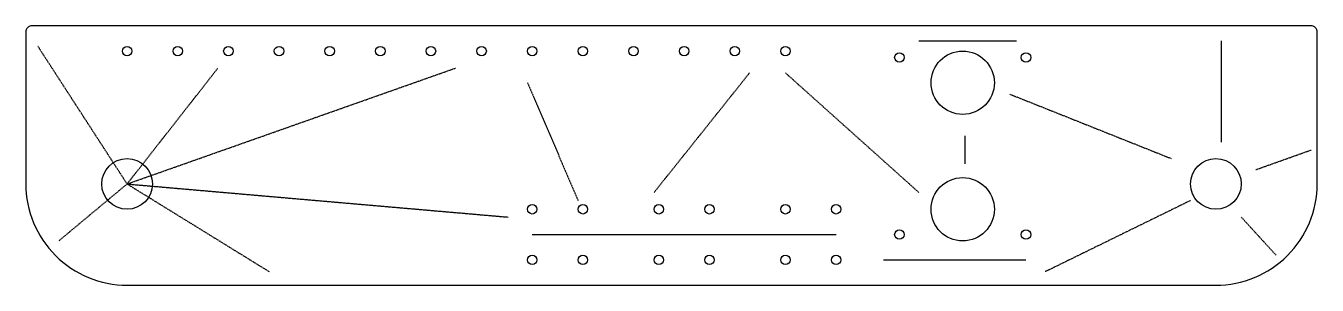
# Model space of a CAD drawing. Header units: millimetres. Extents: x -32 to 376, y -32 to 50.
import ezdxf

# ---------------------------------------------------------------- set-up
doc = ezdxf.new("R2010")
doc.units = ezdxf.units.MM
doc.linetypes.add('DASHED', pattern=[0.2067, 0.1654, -0.0413])

msp = doc.modelspace()

# ---------------------------------------------------------------- linework, layer by layer
at = {"color": 190, "linetype": 'DASHED', "lineweight": 25, "true_color": 0x8018ff}
for p, q in [((250.15, 45.27), (280.95, 45.27)), ((345.72, 13.25), (345.72, 45.27)), ((0, 0), (-28.16, 43.5)), ((0, 0), (28.69, 36.62)), ((0, 0), (103.73, 36.62)), ((166.5, -2.68), (196.67, 35.11)), ((208, 35.11), (250.15, -2.68)), ((126.5, 32), (142.5, -5.23)), ((278.9, 28.38), (329.99, 8)), ((264.67, 15.25), (264.67, 6.27)), ((356.66, 4.53), (374.14, 10.76)), ((0, 0), (-21.59, -18)), ((0, 0), (44.89, -27.72)), ((0, 0), (120.36, -10.47)), ((336, -5.23), (290.11, -27.72)), ((352, -10.47), (363.01, -22.5)), ((128, -16), (224, -16)), ((238.96, -23.98), (284, -23.98))]:
    msp.add_line(p, q, dxfattribs=at)
msp.add_lwpolyline([(-30, 50, 0.414214), (-32, 48), (-32, 0, 0.414214), (0, -32), (344, -32, 0.414214), (376, 0), (376, 48, 0.414214), (374, 50)], format="xyb", close=True)
for centre, radius in [((0, 42), 1.5), ((16, 42), 1.5), ((32, 42), 1.5), ((48, 42), 1.5), ((64, 42), 1.5), ((80, 42), 1.5), ((96, 42), 1.5), ((112, 42), 1.5), ((128, 42), 1.5), ((144, 42), 1.5), ((160, 42), 1.5), ((176, 42), 1.5), ((192, 42), 1.5), ((208, 42), 1.5), ((244, 40), 1.5), ((264, 32), 10), ((284, 40), 1.5), ((0, 0), 8), ((344, 0), 8), ((264, -8), 10), ((128, -8), 1.5), ((144, -8), 1.5), ((168, -8), 1.5), ((184, -8), 1.5), ((208, -8), 1.5), ((224, -8), 1.5), ((244, -16), 1.5), ((284, -16), 1.5), ((128, -24), 1.5), ((144, -24), 1.5), ((168, -24), 1.5), ((184, -24), 1.5), ((208, -24), 1.5), ((224, -24), 1.5)]:
    msp.add_circle(centre, radius)

doc.saveas('drawing.dxf')
